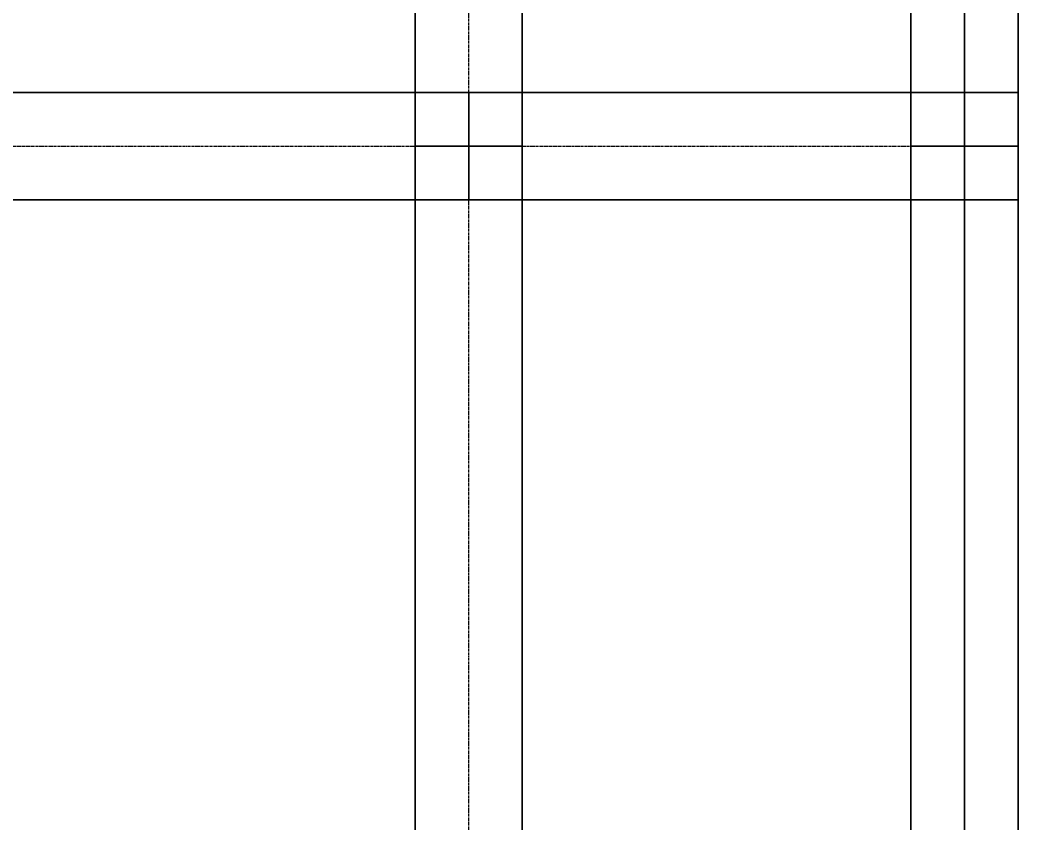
# Model space of a CAD drawing. Extents: x -12 to 2097, y 100 to 3117.
# Drawn here: x 1873.5 to 2097, y 2757.5 to 2937.2 of the extents above; entities that cross this region are included whole.
import ezdxf

# ---------------------------------------------------------------- set-up
doc = ezdxf.new("R2010")
doc.units = 0
doc.header["$MEASUREMENT"] = 0
doc.linetypes.add('Center', pattern=[2, 1.25, -0.25, 0.25, -0.25])
for name, color, linetype in [('BEAM', 5, 'CONTINUOUS'), ('CENTERLINES', 7, 'CONTINUOUS'), ('COLS', 5, 'CONTINUOUS'), ('SLAB', 6, 'CONTINUOUS')]:
    doc.layers.add(name, color=color, linetype=linetype)

msp = doc.modelspace()

# ---------------------------------------------------------------- linework, layer by layer
at = {"layer": 'BEAM', "color": 5, "linetype": 'CONTINUOUS'}
for points in [[(1962, 2908.92, 600), (1962, 2908.92, 624), (1962, 2993.916, 624), (1962, 2993.916, 600)], [(1962, 2908.92, 624), (1986, 2908.92, 624), (1986, 2993.916, 624), (1962, 2993.916, 624)], [(1986, 2908.92, 600), (1962, 2908.92, 600), (1962, 2993.916, 600), (1986, 2993.916, 600)], [(1962, 2908.92, 468), (1962, 2908.92, 492), (1962, 2993.916, 492), (1962, 2993.916, 468)], [(1962, 2908.92, 492), (1986, 2908.92, 492), (1986, 2993.916, 492), (1962, 2993.916, 492)], [(1986, 2908.92, 468), (1962, 2908.92, 468), (1962, 2993.916, 468), (1986, 2993.916, 468)], [(1962, 2908.92, 336), (1962, 2908.92, 360), (1962, 2993.916, 360), (1962, 2993.916, 336)], [(1962, 2908.92, 360), (1986, 2908.92, 360), (1986, 2993.916, 360), (1962, 2993.916, 360)], [(1986, 2908.92, 336), (1962, 2908.92, 336), (1962, 2993.916, 336), (1986, 2993.916, 336)], [(1962, 2908.92, 204), (1962, 2908.92, 228), (1962, 2993.916, 228), (1962, 2993.916, 204)], [(1962, 2908.92, 228), (1986, 2908.92, 228), (1986, 2993.916, 228), (1962, 2993.916, 228)], [(1986, 2908.92, 204), (1962, 2908.92, 204), (1962, 2993.916, 204), (1986, 2993.916, 204)], [(1962, 2908.92, 60), (1962, 2908.92, 84), (1962, 2993.916, 84), (1962, 2993.916, 60)], [(1962, 2908.92, 84), (1986, 2908.92, 84), (1986, 2993.916, 84), (1962, 2993.916, 84)], [(1986, 2908.92, 60), (1962, 2908.92, 60), (1962, 2993.916, 60), (1986, 2993.916, 60)], [(1986, 2908.92, 624), (1986, 2908.92, 600), (1986, 2993.916, 600), (1986, 2993.916, 624)], [(1986, 2908.92, 492), (1986, 2908.92, 468), (1986, 2993.916, 468), (1986, 2993.916, 492)], [(1986, 2908.92, 360), (1986, 2908.92, 336), (1986, 2993.916, 336), (1986, 2993.916, 360)], [(1986, 2908.92, 228), (1986, 2908.92, 204), (1986, 2993.916, 204), (1986, 2993.916, 228)], [(1986, 2908.92, 84), (1986, 2908.92, 60), (1986, 2993.916, 60), (1986, 2993.916, 84)], [(2073, 2908.92, 600), (2073, 2908.92, 624), (2073, 2993.916, 624), (2073, 2993.916, 600)], [(2073, 2908.92, 624), (2097, 2908.92, 624), (2097, 2993.916, 624), (2073, 2993.916, 624)], [(2097, 2908.92, 600), (2073, 2908.92, 600), (2073, 2993.916, 600), (2097, 2993.916, 600)], [(2073, 2908.92, 468), (2073, 2908.92, 492), (2073, 2993.916, 492), (2073, 2993.916, 468)], [(2073, 2908.92, 492), (2097, 2908.92, 492), (2097, 2993.916, 492), (2073, 2993.916, 492)], [(2097, 2908.92, 468), (2073, 2908.92, 468), (2073, 2993.916, 468), (2097, 2993.916, 468)], [(2073, 2908.92, 336), (2073, 2908.92, 360), (2073, 2993.916, 360), (2073, 2993.916, 336)], [(2073, 2908.92, 360), (2097, 2908.92, 360), (2097, 2993.916, 360), (2073, 2993.916, 360)], [(2097, 2908.92, 336), (2073, 2908.92, 336), (2073, 2993.916, 336), (2097, 2993.916, 336)], [(2073, 2908.92, 204), (2073, 2908.92, 228), (2073, 2993.916, 228), (2073, 2993.916, 204)], [(2073, 2908.92, 228), (2097, 2908.92, 228), (2097, 2993.916, 228), (2073, 2993.916, 228)], [(2097, 2908.92, 204), (2073, 2908.92, 204), (2073, 2993.916, 204), (2097, 2993.916, 204)], [(2073, 2908.92, 60), (2073, 2908.92, 84), (2073, 2993.916, 84), (2073, 2993.916, 60)], [(2073, 2908.92, 84), (2097, 2908.92, 84), (2097, 2993.916, 84), (2073, 2993.916, 84)], [(2097, 2908.92, 60), (2073, 2908.92, 60), (2073, 2993.916, 60), (2097, 2993.916, 60)], [(2097, 2908.92, 624), (2097, 2908.92, 600), (2097, 2993.916, 600), (2097, 2993.916, 624)], [(2097, 2908.92, 492), (2097, 2908.92, 468), (2097, 2993.916, 468), (2097, 2993.916, 492)], [(2097, 2908.92, 360), (2097, 2908.92, 336), (2097, 2993.916, 336), (2097, 2993.916, 360)], [(2097, 2908.92, 228), (2097, 2908.92, 204), (2097, 2993.916, 204), (2097, 2993.916, 228)], [(2097, 2908.92, 84), (2097, 2908.92, 60), (2097, 2993.916, 60), (2097, 2993.916, 84)], [(1845, 2920.92, 600), (1845, 2920.92, 624), (1974, 2920.92, 624), (1974, 2920.92, 600)], [(1845, 2920.92, 624), (1845, 2896.92, 624), (1974, 2896.92, 624), (1974, 2920.92, 624)], [(1845, 2896.92, 600), (1845, 2920.92, 600), (1974, 2920.92, 600), (1974, 2896.92, 600)], [(1845, 2920.92, 468), (1845, 2920.92, 492), (1974, 2920.92, 492), (1974, 2920.92, 468)], [(1845, 2920.92, 492), (1845, 2896.92, 492), (1974, 2896.92, 492), (1974, 2920.92, 492)], [(1845, 2896.92, 468), (1845, 2920.92, 468), (1974, 2920.92, 468), (1974, 2896.92, 468)], [(1845, 2920.92, 336), (1845, 2920.92, 360), (1974, 2920.92, 360), (1974, 2920.92, 336)], [(1845, 2920.92, 360), (1845, 2896.92, 360), (1974, 2896.92, 360), (1974, 2920.92, 360)], [(1845, 2896.92, 336), (1845, 2920.92, 336), (1974, 2920.92, 336), (1974, 2896.92, 336)], [(1845, 2920.92, 204), (1845, 2920.92, 228), (1974, 2920.92, 228), (1974, 2920.92, 204)], [(1845, 2920.92, 228), (1845, 2896.92, 228), (1974, 2896.92, 228), (1974, 2920.92, 228)], [(1845, 2896.92, 204), (1845, 2920.92, 204), (1974, 2920.92, 204), (1974, 2896.92, 204)], [(1845, 2920.92, 60), (1845, 2920.92, 84), (1974, 2920.92, 84), (1974, 2920.92, 60)], [(1845, 2920.92, 84), (1845, 2896.92, 84), (1974, 2896.92, 84), (1974, 2920.92, 84)], [(1845, 2896.92, 60), (1845, 2920.92, 60), (1974, 2920.92, 60), (1974, 2896.92, 60)], [(1974, 2920.92, 600), (1974, 2920.92, 624), (2085, 2920.92, 624), (2085, 2920.92, 600)], [(1974, 2920.92, 624), (1974, 2896.92, 624), (2085, 2896.92, 624), (2085, 2920.92, 624)], [(1974, 2896.92, 600), (1974, 2920.92, 600), (2085, 2920.92, 600), (2085, 2896.92, 600)], [(1974, 2920.92, 468), (1974, 2920.92, 492), (2085, 2920.92, 492), (2085, 2920.92, 468)], [(1974, 2920.92, 492), (1974, 2896.92, 492), (2085, 2896.92, 492), (2085, 2920.92, 492)], [(1974, 2896.92, 468), (1974, 2920.92, 468), (2085, 2920.92, 468), (2085, 2896.92, 468)], [(1974, 2920.92, 336), (1974, 2920.92, 360), (2085, 2920.92, 360), (2085, 2920.92, 336)], [(1974, 2920.92, 360), (1974, 2896.92, 360), (2085, 2896.92, 360), (2085, 2920.92, 360)], [(1974, 2896.92, 336), (1974, 2920.92, 336), (2085, 2920.92, 336), (2085, 2896.92, 336)], [(1974, 2920.92, 204), (1974, 2920.92, 228), (2085, 2920.92, 228), (2085, 2920.92, 204)], [(1974, 2920.92, 228), (1974, 2896.92, 228), (2085, 2896.92, 228), (2085, 2920.92, 228)], [(1974, 2896.92, 204), (1974, 2920.92, 204), (2085, 2920.92, 204), (2085, 2896.92, 204)], [(1974, 2920.92, 60), (1974, 2920.92, 84), (2085, 2920.92, 84), (2085, 2920.92, 60)], [(1974, 2920.92, 84), (1974, 2896.92, 84), (2085, 2896.92, 84), (2085, 2920.92, 84)], [(1974, 2896.92, 60), (1974, 2920.92, 60), (2085, 2920.92, 60), (2085, 2896.92, 60)], [(1962, 2737.92, 600), (1962, 2737.92, 624), (1962, 2908.92, 624), (1962, 2908.92, 600)], [(1962, 2737.92, 624), (1986, 2737.92, 624), (1986, 2908.92, 624), (1962, 2908.92, 624)], [(1986, 2737.92, 600), (1962, 2737.92, 600), (1962, 2908.92, 600), (1986, 2908.92, 600)], [(1962, 2737.92, 468), (1962, 2737.92, 492), (1962, 2908.92, 492), (1962, 2908.92, 468)], [(1962, 2737.92, 492), (1986, 2737.92, 492), (1986, 2908.92, 492), (1962, 2908.92, 492)], [(1986, 2737.92, 468), (1962, 2737.92, 468), (1962, 2908.92, 468), (1986, 2908.92, 468)], [(1962, 2737.92, 336), (1962, 2737.92, 360), (1962, 2908.92, 360), (1962, 2908.92, 336)], [(1962, 2737.92, 360), (1986, 2737.92, 360), (1986, 2908.92, 360), (1962, 2908.92, 360)], [(1986, 2737.92, 336), (1962, 2737.92, 336), (1962, 2908.92, 336), (1986, 2908.92, 336)], [(1962, 2737.92, 204), (1962, 2737.92, 228), (1962, 2908.92, 228), (1962, 2908.92, 204)], [(1962, 2737.92, 228), (1986, 2737.92, 228), (1986, 2908.92, 228), (1962, 2908.92, 228)], [(1986, 2737.92, 204), (1962, 2737.92, 204), (1962, 2908.92, 204), (1986, 2908.92, 204)], [(1962, 2737.92, 60), (1962, 2737.92, 84), (1962, 2908.92, 84), (1962, 2908.92, 60)], [(1962, 2737.92, 84), (1986, 2737.92, 84), (1986, 2908.92, 84), (1962, 2908.92, 84)], [(1986, 2737.92, 60), (1962, 2737.92, 60), (1962, 2908.92, 60), (1986, 2908.92, 60)], [(1986, 2737.92, 624), (1986, 2737.92, 600), (1986, 2908.92, 600), (1986, 2908.92, 624)], [(1986, 2737.92, 492), (1986, 2737.92, 468), (1986, 2908.92, 468), (1986, 2908.92, 492)], [(1986, 2737.92, 360), (1986, 2737.92, 336), (1986, 2908.92, 336), (1986, 2908.92, 360)], [(1986, 2737.92, 228), (1986, 2737.92, 204), (1986, 2908.92, 204), (1986, 2908.92, 228)], [(1986, 2737.92, 84), (1986, 2737.92, 60), (1986, 2908.92, 60), (1986, 2908.92, 84)], [(2073, 2737.92, 600), (2073, 2737.92, 624), (2073, 2908.92, 624), (2073, 2908.92, 600)], [(2073, 2737.92, 624), (2097, 2737.92, 624), (2097, 2908.92, 624), (2073, 2908.92, 624)], [(2097, 2737.92, 600), (2073, 2737.92, 600), (2073, 2908.92, 600), (2097, 2908.92, 600)], [(2073, 2737.92, 468), (2073, 2737.92, 492), (2073, 2908.92, 492), (2073, 2908.92, 468)], [(2073, 2737.92, 492), (2097, 2737.92, 492), (2097, 2908.92, 492), (2073, 2908.92, 492)], [(2097, 2737.92, 468), (2073, 2737.92, 468), (2073, 2908.92, 468), (2097, 2908.92, 468)], [(2073, 2737.92, 336), (2073, 2737.92, 360), (2073, 2908.92, 360), (2073, 2908.92, 336)], [(2073, 2737.92, 360), (2097, 2737.92, 360), (2097, 2908.92, 360), (2073, 2908.92, 360)], [(2097, 2737.92, 336), (2073, 2737.92, 336), (2073, 2908.92, 336), (2097, 2908.92, 336)], [(2073, 2737.92, 204), (2073, 2737.92, 228), (2073, 2908.92, 228), (2073, 2908.92, 204)], [(2073, 2737.92, 228), (2097, 2737.92, 228), (2097, 2908.92, 228), (2073, 2908.92, 228)], [(2097, 2737.92, 204), (2073, 2737.92, 204), (2073, 2908.92, 204), (2097, 2908.92, 204)], [(2073, 2737.92, 60), (2073, 2737.92, 84), (2073, 2908.92, 84), (2073, 2908.92, 60)], [(2073, 2737.92, 84), (2097, 2737.92, 84), (2097, 2908.92, 84), (2073, 2908.92, 84)], [(2097, 2737.92, 60), (2073, 2737.92, 60), (2073, 2908.92, 60), (2097, 2908.92, 60)], [(2097, 2737.92, 624), (2097, 2737.92, 600), (2097, 2908.92, 600), (2097, 2908.92, 624)], [(2097, 2737.92, 492), (2097, 2737.92, 468), (2097, 2908.92, 468), (2097, 2908.92, 492)], [(2097, 2737.92, 360), (2097, 2737.92, 336), (2097, 2908.92, 336), (2097, 2908.92, 360)], [(2097, 2737.92, 228), (2097, 2737.92, 204), (2097, 2908.92, 204), (2097, 2908.92, 228)], [(2097, 2737.92, 84), (2097, 2737.92, 60), (2097, 2908.92, 60), (2097, 2908.92, 84)], [(1845, 2896.92, 624), (1845, 2896.92, 600), (1974, 2896.92, 600), (1974, 2896.92, 624)], [(1845, 2896.92, 492), (1845, 2896.92, 468), (1974, 2896.92, 468), (1974, 2896.92, 492)], [(1845, 2896.92, 360), (1845, 2896.92, 336), (1974, 2896.92, 336), (1974, 2896.92, 360)], [(1845, 2896.92, 228), (1845, 2896.92, 204), (1974, 2896.92, 204), (1974, 2896.92, 228)], [(1845, 2896.92, 84), (1845, 2896.92, 60), (1974, 2896.92, 60), (1974, 2896.92, 84)], [(1974, 2896.92, 624), (1974, 2896.92, 600), (2085, 2896.92, 600), (2085, 2896.92, 624)], [(1974, 2896.92, 492), (1974, 2896.92, 468), (2085, 2896.92, 468), (2085, 2896.92, 492)], [(1974, 2896.92, 360), (1974, 2896.92, 336), (2085, 2896.92, 336), (2085, 2896.92, 360)], [(1974, 2896.92, 228), (1974, 2896.92, 204), (2085, 2896.92, 204), (2085, 2896.92, 228)], [(1974, 2896.92, 84), (1974, 2896.92, 60), (2085, 2896.92, 60), (2085, 2896.92, 84)]]:
    msp.add_3dface(points, dxfattribs=at)
at = {"layer": 'CENTERLINES', "color": 0, "linetype": 'CENTER', "ltscale": 0.5}
for p, q in [((1974, 2908.92, 624), (1974, 2993.916, 624)), ((1974, 2908.92, 492), (1974, 2993.916, 492)), ((1974, 2908.92, 360), (1974, 2993.916, 360)), ((1974, 2908.92, 228), (1974, 2993.916, 228)), ((1974, 2908.92, 84), (1974, 2993.916, 84)), ((2085, 2908.92, 624), (2085, 2993.916, 624)), ((2085, 2908.92, 492), (2085, 2993.916, 492)), ((2085, 2908.92, 360), (2085, 2993.916, 360)), ((2085, 2908.92, 228), (2085, 2993.916, 228)), ((2085, 2908.92, 84), (2085, 2993.916, 84)), ((1845, 2908.92, 624), (1974, 2908.92, 624)), ((1845, 2908.92, 492), (1974, 2908.92, 492)), ((1845, 2908.92, 360), (1974, 2908.92, 360)), ((1845, 2908.92, 228), (1974, 2908.92, 228)), ((1845, 2908.92, 84), (1974, 2908.92, 84)), ((1974, 2737.92, 624), (1974, 2908.92, 624)), ((1974, 2737.92, 492), (1974, 2908.92, 492)), ((1974, 2737.92, 360), (1974, 2908.92, 360)), ((1974, 2737.92, 228), (1974, 2908.92, 228)), ((1974, 2737.92, 84), (1974, 2908.92, 84)), ((1974, 2908.92, 624), (2085, 2908.92, 624)), ((1974, 2908.92, 492), (2085, 2908.92, 492)), ((1974, 2908.92, 360), (2085, 2908.92, 360)), ((1974, 2908.92, 228), (2085, 2908.92, 228)), ((1974, 2908.92, 84), (2085, 2908.92, 84)), ((1974, 2908.92, 492), (1974, 2908.92, 624)), ((1974, 2908.92, 360), (1974, 2908.92, 492)), ((1974, 2908.92, 228), (1974, 2908.92, 360)), ((1974, 2908.92, 84), (1974, 2908.92, 228)), ((1974, 2908.92, 24), (1974, 2908.92, 84)), ((1974, 2908.92), (1974, 2908.92, 24)), ((2085, 2737.92, 624), (2085, 2908.92, 624)), ((2085, 2737.92, 492), (2085, 2908.92, 492)), ((2085, 2737.92, 360), (2085, 2908.92, 360)), ((2085, 2737.92, 228), (2085, 2908.92, 228)), ((2085, 2737.92, 84), (2085, 2908.92, 84)), ((2085, 2908.92, 492), (2085, 2908.92, 624)), ((2085, 2908.92, 360), (2085, 2908.92, 492)), ((2085, 2908.92, 228), (2085, 2908.92, 360)), ((2085, 2908.92, 84), (2085, 2908.92, 228)), ((2085, 2908.92, 24), (2085, 2908.92, 84)), ((2085, 2908.92), (2085, 2908.92, 24))]:
    msp.add_line(p, q, dxfattribs=at)
at = {"layer": 'CENTERLINES', "color": 0, "linetype": 'CENTER'}
for elevation in [624, 492, 360, 228, 84]:
    msp.add_lwpolyline([(1170, 3104.916), (1341, 3104.916), (1512, 3104.916), (1683, 3104.916), (1734, 3104.916), (1845, 3104.916), (1974, 3104.916), (2085, 3104.916), (2085, 2993.916), (2085, 2908.92), (2085, 2737.92), (2085, 2566.92), (2085, 2395.92), (2085, 2224.92), (2085, 2053.92), (2085, 1882.92), (2085, 1711.92), (2085, 1540.92)], dxfattribs=dict(at, elevation=elevation))
at = {"layer": 'COLS', "color": 5, "linetype": 'CONTINUOUS'}
for points in [[(1986, 2920.92, 492), (1962, 2920.92, 492), (1962, 2920.92, 624), (1986, 2920.92, 624)], [(1962, 2920.92, 492), (1962, 2896.92, 492), (1962, 2896.92, 624), (1962, 2920.92, 624)], [(1986, 2920.92, 360), (1962, 2920.92, 360), (1962, 2920.92, 492), (1986, 2920.92, 492)], [(1962, 2920.92, 360), (1962, 2896.92, 360), (1962, 2896.92, 492), (1962, 2920.92, 492)], [(1986, 2920.92, 228), (1962, 2920.92, 228), (1962, 2920.92, 360), (1986, 2920.92, 360)], [(1962, 2920.92, 228), (1962, 2896.92, 228), (1962, 2896.92, 360), (1962, 2920.92, 360)], [(1986, 2920.92, 84), (1962, 2920.92, 84), (1962, 2920.92, 228), (1986, 2920.92, 228)], [(1962, 2920.92, 84), (1962, 2896.92, 84), (1962, 2896.92, 228), (1962, 2920.92, 228)], [(1986, 2920.92, 24), (1962, 2920.92, 24), (1962, 2920.92, 84), (1986, 2920.92, 84)], [(1962, 2920.92, 24), (1962, 2896.92, 24), (1962, 2896.92, 84), (1962, 2920.92, 84)], [(1986, 2920.92), (1962, 2920.92), (1962, 2920.92, 24), (1986, 2920.92, 24)], [(1962, 2920.92), (1962, 2896.92), (1962, 2896.92, 24), (1962, 2920.92, 24)], [(1986, 2896.92, 492), (1986, 2920.92, 492), (1986, 2920.92, 624), (1986, 2896.92, 624)], [(1986, 2896.92, 360), (1986, 2920.92, 360), (1986, 2920.92, 492), (1986, 2896.92, 492)], [(1986, 2896.92, 228), (1986, 2920.92, 228), (1986, 2920.92, 360), (1986, 2896.92, 360)], [(1986, 2896.92, 84), (1986, 2920.92, 84), (1986, 2920.92, 228), (1986, 2896.92, 228)], [(1986, 2896.92, 24), (1986, 2920.92, 24), (1986, 2920.92, 84), (1986, 2896.92, 84)], [(1986, 2896.92), (1986, 2920.92), (1986, 2920.92, 24), (1986, 2896.92, 24)], [(2097, 2920.92, 492), (2073, 2920.92, 492), (2073, 2920.92, 624), (2097, 2920.92, 624)], [(2073, 2920.92, 492), (2073, 2896.92, 492), (2073, 2896.92, 624), (2073, 2920.92, 624)], [(2097, 2920.92, 360), (2073, 2920.92, 360), (2073, 2920.92, 492), (2097, 2920.92, 492)], [(2073, 2920.92, 360), (2073, 2896.92, 360), (2073, 2896.92, 492), (2073, 2920.92, 492)], [(2097, 2920.92, 228), (2073, 2920.92, 228), (2073, 2920.92, 360), (2097, 2920.92, 360)], [(2073, 2920.92, 228), (2073, 2896.92, 228), (2073, 2896.92, 360), (2073, 2920.92, 360)], [(2097, 2920.92, 84), (2073, 2920.92, 84), (2073, 2920.92, 228), (2097, 2920.92, 228)], [(2073, 2920.92, 84), (2073, 2896.92, 84), (2073, 2896.92, 228), (2073, 2920.92, 228)], [(2097, 2920.92, 24), (2073, 2920.92, 24), (2073, 2920.92, 84), (2097, 2920.92, 84)], [(2073, 2920.92, 24), (2073, 2896.92, 24), (2073, 2896.92, 84), (2073, 2920.92, 84)], [(2097, 2920.92), (2073, 2920.92), (2073, 2920.92, 24), (2097, 2920.92, 24)], [(2073, 2920.92), (2073, 2896.92), (2073, 2896.92, 24), (2073, 2920.92, 24)], [(2097, 2896.92, 492), (2097, 2920.92, 492), (2097, 2920.92, 624), (2097, 2896.92, 624)], [(2097, 2896.92, 360), (2097, 2920.92, 360), (2097, 2920.92, 492), (2097, 2896.92, 492)], [(2097, 2896.92, 228), (2097, 2920.92, 228), (2097, 2920.92, 360), (2097, 2896.92, 360)], [(2097, 2896.92, 84), (2097, 2920.92, 84), (2097, 2920.92, 228), (2097, 2896.92, 228)], [(2097, 2896.92, 24), (2097, 2920.92, 24), (2097, 2920.92, 84), (2097, 2896.92, 84)], [(2097, 2896.92), (2097, 2920.92), (2097, 2920.92, 24), (2097, 2896.92, 24)], [(1962, 2896.92, 492), (1986, 2896.92, 492), (1986, 2896.92, 624), (1962, 2896.92, 624)], [(1962, 2896.92, 360), (1986, 2896.92, 360), (1986, 2896.92, 492), (1962, 2896.92, 492)], [(1962, 2896.92, 228), (1986, 2896.92, 228), (1986, 2896.92, 360), (1962, 2896.92, 360)], [(1962, 2896.92, 84), (1986, 2896.92, 84), (1986, 2896.92, 228), (1962, 2896.92, 228)], [(1962, 2896.92, 24), (1986, 2896.92, 24), (1986, 2896.92, 84), (1962, 2896.92, 84)], [(1962, 2896.92), (1986, 2896.92), (1986, 2896.92, 24), (1962, 2896.92, 24)], [(2073, 2896.92, 492), (2097, 2896.92, 492), (2097, 2896.92, 624), (2073, 2896.92, 624)], [(2073, 2896.92, 360), (2097, 2896.92, 360), (2097, 2896.92, 492), (2073, 2896.92, 492)], [(2073, 2896.92, 228), (2097, 2896.92, 228), (2097, 2896.92, 360), (2073, 2896.92, 360)], [(2073, 2896.92, 84), (2097, 2896.92, 84), (2097, 2896.92, 228), (2073, 2896.92, 228)], [(2073, 2896.92, 24), (2097, 2896.92, 24), (2097, 2896.92, 84), (2073, 2896.92, 84)], [(2073, 2896.92), (2097, 2896.92), (2097, 2896.92, 24), (2073, 2896.92, 24)]]:
    msp.add_3dface(points, dxfattribs=at)
at = {"layer": 'SLAB', "color": 6, "linetype": 'CONTINUOUS'}
for points in [[(2085, 2993.916, 624), (2085, 2908.92, 624), (2085, 2908.92, 629), (2085, 2993.916, 629)], [(2085, 2993.916, 492), (2085, 2908.92, 492), (2085, 2908.92, 497), (2085, 2993.916, 497)], [(2085, 2993.916, 360), (2085, 2908.92, 360), (2085, 2908.92, 365), (2085, 2993.916, 365)], [(2085, 2993.916, 228), (2085, 2908.92, 228), (2085, 2908.92, 233), (2085, 2993.916, 233)], [(2085, 2993.916, 84), (2085, 2908.92, 84), (2085, 2908.92, 89), (2085, 2993.916, 89)], [(2085, 2908.92, 624), (2085, 2737.92, 624), (2085, 2737.92, 629), (2085, 2908.92, 629)], [(2085, 2908.92, 492), (2085, 2737.92, 492), (2085, 2737.92, 497), (2085, 2908.92, 497)], [(2085, 2908.92, 360), (2085, 2737.92, 360), (2085, 2737.92, 365), (2085, 2908.92, 365)], [(2085, 2908.92, 228), (2085, 2737.92, 228), (2085, 2737.92, 233), (2085, 2908.92, 233)], [(2085, 2908.92, 84), (2085, 2737.92, 84), (2085, 2737.92, 89), (2085, 2908.92, 89)]]:
    msp.add_3dface(points, dxfattribs=at)

doc.saveas('drawing.dxf')
